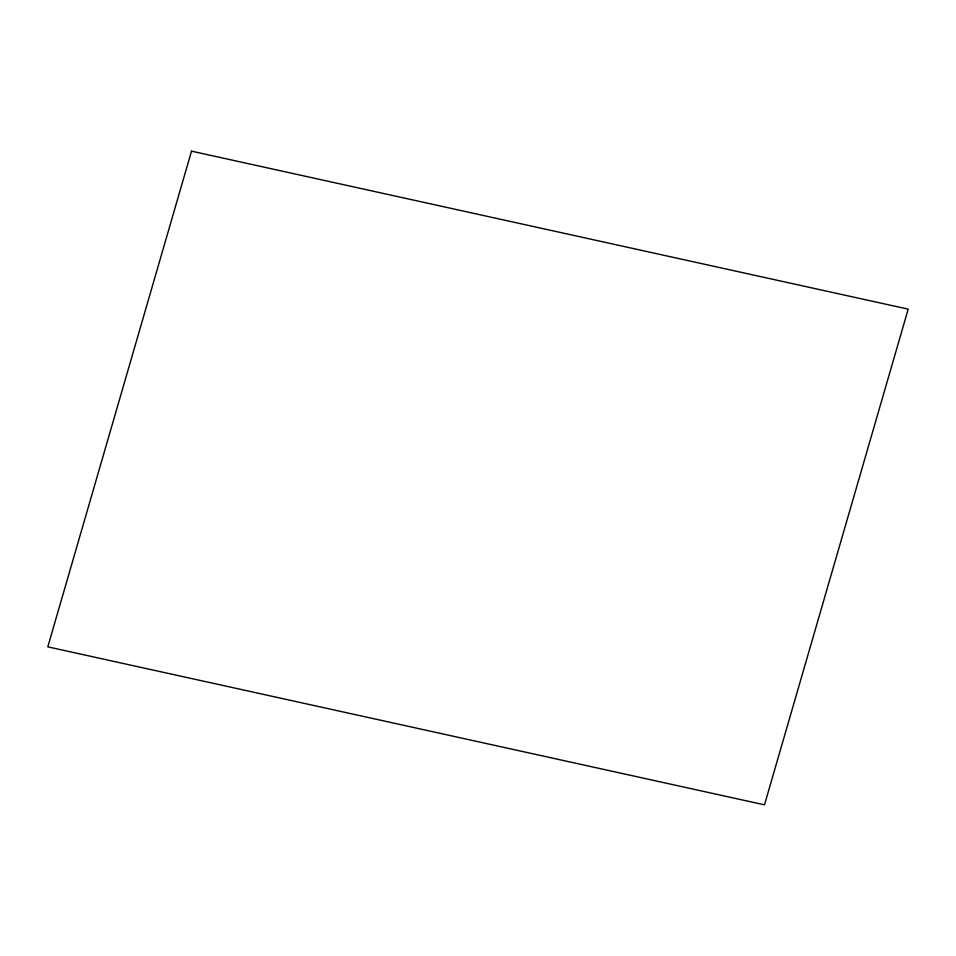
<?xml version="1.0" encoding="UTF-8"?>
<svg xmlns="http://www.w3.org/2000/svg" width="956" height="956" viewBox="0 0 956 956"><rect width="100%" height="100%" fill="white"/><g stroke="black" fill="none" stroke-linecap="round" stroke-linejoin="round"><path stroke-width="1.43" d="M191.511 151.156L47.8 646.853L764.489 804.844L908.2 309.147L191.511 151.156"/></g></svg>
